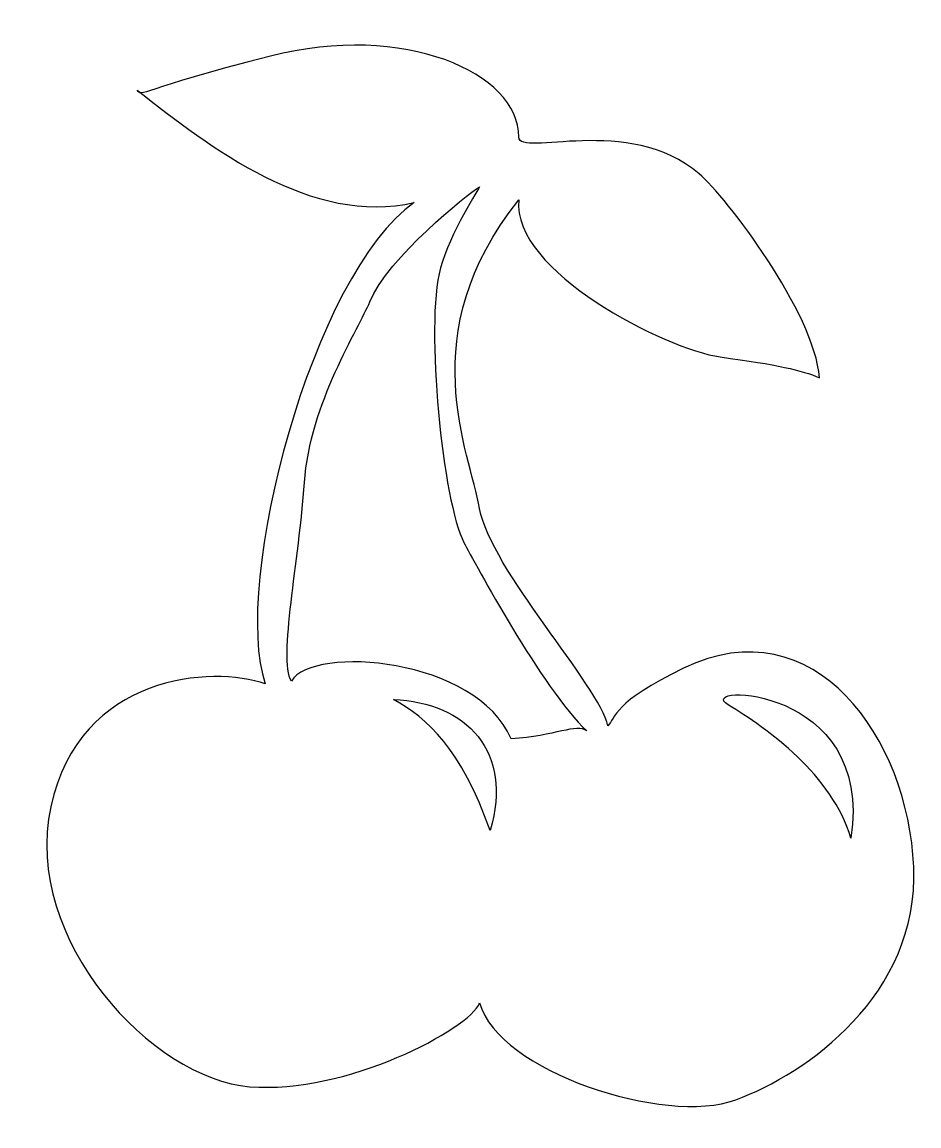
# Model space of a CAD drawing. Header units: centimetres. Extents: x -8.5 to 8.1, y -10.2 to 10.3.
import ezdxf

# ---------------------------------------------------------------- set-up
doc = ezdxf.new("R2010")
doc.units = ezdxf.units.CM
doc.header["$MEASUREMENT"] = 0
doc.layers.add('Camada 1', color=7, linetype='Continuous')

msp = doc.modelspace()

# ---------------------------------------------------------------- linework, layer by layer
at = {"layer": 'Camada 1'}
for points, knots in [([(4.06772, 7.46514), (4.56527, 7.04128), (6.20502, 4.89066), (6.30215, 3.67623), (6.30215, 3.67623), (5.96211, 3.82191), (5.52496, 3.91912), (4.45636, 4.06482), (4.45636, 4.06482), (3.44576, 4.20259), (0.57024, 5.66782), (0.71602, 6.97939), (0.71602, 6.97939), (-1.27553, 4.50204), (-0.19592, 2.3014), (-0.0127, 1.24743), (-0.0127, 1.24743), (0.18156, 0.1302), (2.22176, -2.05568), (2.36752, -2.78437), (2.36752, -2.78437), (2.51328, -2.63877), (2.46465, -2.34723), (3.77627, -1.71564), (3.77627, -1.71564), (6.21478, -0.54145), (7.95378, -3.02726), (8.0509, -5.40748), (8.0509, -5.40748), (8.14806, -7.7877), (6.05922, -9.24494), (4.74774, -9.73061), (4.74774, -9.73061), (3.43625, -10.21623), (0.32735, -9.19634), (-0.0127, -7.93332), (-0.0127, -7.93332), (-0.20696, -8.41912), (-2.49005, -9.63348), (-4.28733, -9.48769), (-4.28733, -9.48769), (-6.08458, -9.34191), (-8.51343, -6.76759), (-7.97908, -4.29009), (-7.97908, -4.29009), (-7.44473, -1.81256), (-4.96735, -1.66712), (-3.99594, -2.00716), (-3.99594, -2.00716), (-4.62745, -0.1614), (-3.12154, 5.6193), (-1.22705, 6.93084), (-1.22705, 6.93084), (-3.12147, 6.4937), (-5.01604, 7.95094), (-6.37608, 9.01959), (-6.37608, 9.01959), (-6.27887, 8.87391), (-6.37608, 9.01959), (-3.89873, 9.6511), (-3.89873, 9.6511), (-1.42135, 10.28261), (0.71603, 9.34503), (0.71603, 8.14522), (0.71603, 8.14522), (0.71603, 7.7566), (2.7562, 8.58245), (4.06772, 7.46514)], [0, 0, 0, 0, 0.05555556, 0.05555556, 0.05555556, 0.05555556, 0.11111111, 0.11111111, 0.11111111, 0.11111111, 0.16666667, 0.16666667, 0.16666667, 0.16666667, 0.22222222, 0.22222222, 0.22222222, 0.22222222, 0.27777778, 0.27777778, 0.27777778, 0.27777778, 0.33333333, 0.33333333, 0.33333333, 0.33333333, 0.38888889, 0.38888889, 0.38888889, 0.38888889, 0.44444444, 0.44444444, 0.44444444, 0.44444444, 0.5, 0.5, 0.5, 0.5, 0.55555556, 0.55555556, 0.55555556, 0.55555556, 0.61111111, 0.61111111, 0.61111111, 0.61111111, 0.66666667, 0.66666667, 0.66666667, 0.66666667, 0.72222222, 0.72222222, 0.72222222, 0.72222222, 0.77777778, 0.77777778, 0.77777778, 0.77777778, 0.83333333, 0.83333333, 0.83333333, 0.83333333, 0.88888889, 0.88888889, 0.88888889, 0.88888889, 1, 1, 1, 1]), ([(-0.01266, 7.22233), (-0.25557, 7.07657), (-1.71282, 5.91076), (-2.05284, 5.08495), (-2.05284, 5.08495), (-2.24146, 4.62688), (-3.16999, 3.19061), (-3.26717, 1.73329), (-3.26717, 1.73329), (-3.36438, 0.27594), (-3.75297, -1.52132), (-3.51008, -1.95849), (-3.51008, -1.95849), (-3.12149, -1.27843), (-0.06113, -1.52148), (0.57027, -3.02722), (0.57027, -3.02722), (1.39611, -2.97859), (1.78447, -2.73568), (1.97889, -2.88143), (1.97889, -2.88143), (1.1532, -2.10424), (-0.11981, 0.27042), (-0.30412, 0.61599), (-0.30412, 0.61599), (-0.69271, 1.34471), (-1.03276, 4.64779), (-0.74126, 5.71647), (-0.74126, 5.71647), (-0.56982, 6.34524), (-0.01266, 7.22233), (-0.01266, 7.22233)], [0, 0, 0, 0, 0.11111111, 0.11111111, 0.11111111, 0.11111111, 0.22222222, 0.22222222, 0.22222222, 0.22222222, 0.33333333, 0.33333333, 0.33333333, 0.33333333, 0.44444444, 0.44444444, 0.44444444, 0.44444444, 0.55555556, 0.55555556, 0.55555556, 0.55555556, 0.66666667, 0.66666667, 0.66666667, 0.66666667, 0.77777778, 0.77777778, 0.77777778, 0.77777778, 1, 1, 1, 1]), ([(6.88508, -4.87302), (7.32222, -2.00716), (3.94328, -2.00047), (4.60199, -2.39567), (4.60199, -2.39567), (5.33052, -2.83284), (6.54506, -3.70732), (6.88508, -4.87302)], [0, 0, 0, 0, 0.33333333, 0.33333333, 0.33333333, 0.33333333, 1, 1, 1, 1]), ([(-1.61569, -2.29857), (-0.98418, -2.63861), (-0.3527, -3.22152), (0.1816, -4.72742), (0.1816, -4.72742), (0.61874, -3.26999), (-0.25557, -2.34717), (-1.61569, -2.29857)], [0, 0, 0, 0, 0.33333333, 0.33333333, 0.33333333, 0.33333333, 1, 1, 1, 1])]:
    msp.add_open_spline(points, degree=3, knots=knots, dxfattribs=at)

doc.saveas('drawing.dxf')
